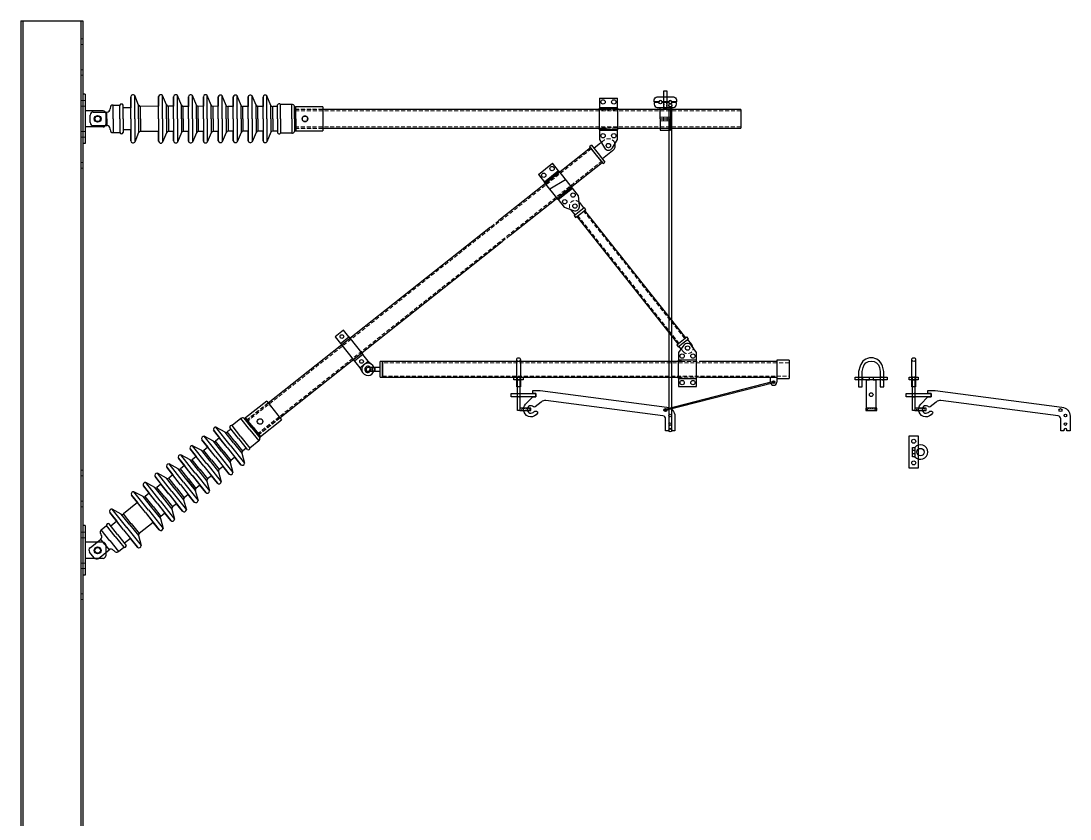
# Model space of a CAD drawing. Header units: millimetres. Extents: x 25083 to 52777, y 24772 to 45779.
# Drawn here: x 48368 to 50064, y 39413 to 40704 of the extents above; entities that cross this region are included whole.
import ezdxf

# ---------------------------------------------------------------- set-up
doc = ezdxf.new("R2010")
doc.units = ezdxf.units.MM
doc.linetypes.add('HIDDEN', pattern=[9.525, 6.35, -3.175])
doc.linetypes.add('VERDECKT', pattern=[0.25, 0.125, -0.125])

# ---------------------------------------------------------------- blocks, each defined once
blk = doc.blocks.new('zw$EFB2')
at = {"color": 1, "linetype": 'Continuous', "lineweight": 25}
for p, q in [((0, 84.2), (29.4, 84.2)), ((0, 84.2), (0, 68.7)), ((0, 68.7), (0, 68.2)), ((29.4, 68.7), (0, 68.7)), ((0, 68.2), (29.4, 68.2)), ((0, 33.1), (0, 68.2)), ((29.4, 68.7), (29.4, 84.2)), ((29.4, 68.2), (29.4, 68.7)), ((29.4, 68.2), (29.4, 33.1)), ((29.4, 33.1), (0, 33.1)), ((0, 33.1), (0, 32.6)), ((0, 32.6), (29.4, 32.6)), ((0, 32.6), (0, 17.2)), ((0, 17.2), (8.3, 3.6)), ((21.1, 3.6), (29.4, 17.2)), ((29.4, 32.6), (29.4, 33.1)), ((29.4, 17.2), (29.4, 32.6))]:
    blk.add_line(p, q, dxfattribs=at)
at = {"color": 1, "linetype": 'HIDDEN', "lineweight": 18}
for p, q in [((29.4, 68.7), (0, 68.7)), ((0, 68.2), (29.4, 68.2)), ((0, 65.4), (29.4, 65.4)), ((29.4, 35.9), (0, 35.9)), ((29.4, 33.1), (0, 33.1)), ((0, 32.6), (29.4, 32.6))]:
    blk.add_line(p, q, dxfattribs=at)
at = {"color": 1, "linetype": 'Continuous', "lineweight": 25}
for centre in [(6, 78), (23.4, 78), (6, 23.3), (23.4, 23.3), (14.7, 7.5)]:
    blk.add_circle(centre, 3.5, dxfattribs=at)
blk.add_arc((14.7, 7.5), 7.5, 211.4701, 328.5299, dxfattribs=at)
blk = doc.blocks.new('zw$4119')
at = {"color": 6, "linetype": 'Continuous', "lineweight": 25}
for p, q in [((4, 80), (0, 80)), ((0, 80), (0, 0)), ((4, 80), (4, 0)), ((33, 53), (4, 53)), ((37, 49), (37, 31)), ((33, 27), (4, 27)), ((4, 0), (0, 0))]:
    blk.add_line(p, q, dxfattribs=at)
at = {"color": 6, "linetype": 'HIDDEN', "lineweight": 18}
for p, q in [((4, 69.5), (0, 69.5)), ((0, 60.5), (4, 60.5)), ((4, 19.5), (0, 19.5)), ((0, 10.5), (4, 10.5))]:
    blk.add_line(p, q, dxfattribs=at)
at = {"color": 6, "linetype": 'Continuous', "lineweight": 25}
blk.add_circle((24, 40), 5.5, dxfattribs=at)
for centre, start, end in [((33, 49), 0, 90), ((33, 31), 270, 0)]:
    blk.add_arc(centre, 4, start, end, dxfattribs=at)
blk = doc.blocks.new('zw$232A')
at = {"color": 2, "linetype": 'Continuous', "lineweight": 25}
for p, q in [((8.7, 66.4), (0, 55)), ((0, 55), (0, 42.5)), ((29.4, 55), (20.7, 66.4)), ((29.4, 42.5), (29.4, 55)), ((29.4, 42.5), (0, 42.5)), ((0, 12.5), (0, 42.5)), ((29.4, 12.5), (29.4, 42.5)), ((0, 12.5), (29.4, 12.5)), ((0, 12.5), (0, 0)), ((0, 0), (29.4, 0)), ((29.4, 0), (29.4, 12.5))]:
    blk.add_line(p, q, dxfattribs=at)
at = {"color": 2, "linetype": 'HIDDEN', "lineweight": 18}
for p, q in [((29.4, 40.2), (0, 40.2)), ((0, 14.8), (29.4, 14.8))]:
    blk.add_line(p, q, dxfattribs=at)
at = {"color": 2, "linetype": 'Continuous', "lineweight": 25}
for centre in [(6, 49), (23.4, 49), (6, 6), (23.4, 6)]:
    blk.add_circle(centre, 3.5, dxfattribs=at)
at = {"color": 2}
blk.add_circle((14.7, 61.9), 3.5, dxfattribs=at)
at = {"color": 2, "linetype": 'Continuous', "lineweight": 25}
blk.add_arc((14.7, 61.9), 7.5, 37.3483, 142.6517, dxfattribs=at)
blk = doc.blocks.new('zw$C63D')
at = {"color": 7, "linetype": 'Continuous', "lineweight": 25}
for p, q in [((14.6, 77.9), (0, 69.1)), ((0, 69.1), (7.2, 57.3)), ((21.7, 66.1), (14.6, 77.9)), ((7.2, 57.3), (21.7, 66.1)), ((7.2, 57.3), (26, 26)), ((21.7, 66.1), (40.6, 34.8)), ((40.6, 34.8), (26, 26)), ((47.8, 23), (40.6, 34.8)), ((26, 26), (33.2, 14.2)), ((33.2, 14.2), (47.8, 23)), ((47.8, 23), (53.3, 16.5)), ((33.2, 14.2), (36.4, 6.3))]:
    blk.add_line(p, q, dxfattribs=at)
at = {"color": 7, "linetype": 'HIDDEN', "lineweight": 18}
for p, q in [((8.6, 54.9), (23.1, 63.7)), ((39.2, 37.2), (24.6, 28.4)), ((49.9, 12.6), (49.6, 13))]:
    blk.add_line(p, q, dxfattribs=at)
at = {"color": 7, "linetype": 'Continuous', "lineweight": 25, "flags": 128}
blk.add_lwpolyline([(55.2, 13), (55, 13.5), (54.2, 15.2)], dxfattribs=at)
at = {"color": 7, "linetype": 'Continuous', "lineweight": 25}
for centre in [(10.6, 67.9), (37.1, 24.1)]:
    blk.add_circle(centre, 3, dxfattribs=at)
for radius, start, end in [(10, 31.1402, 342.5424), (5, 36.8699, 323.1301)]:
    blk.add_arc((45.6, 10), radius, start, end, dxfattribs=at)
at = {"color": 7, "linetype": 'HIDDEN', "lineweight": 18}
for radius, start, end in [(5, 323.1301, 31.1402), (10, 342.5424, 17.4576)]:
    blk.add_arc((45.6, 10), radius, start, end, dxfattribs=at)
blk = doc.blocks.new('zw$C36')
at = {"color": 4}
for p, q in [((18.5, 17), (0, 17)), ((0, 17), (0, 0)), ((18.5, 17), (18.5, 0)), ((0, 0), (18.5, 0))]:
    blk.add_line(p, q, dxfattribs=at)
at = {"color": 4, "linetype": 'HIDDEN', "lineweight": 18}
for p, q in [((3, 17), (3, 0)), ((15.5, 17), (15.5, 0))]:
    blk.add_line(p, q, dxfattribs=at)
blk.add_lwpolyline([(15.5, 11.5), (18.5, 11.5), (18.5, 5.5), (15.5, 5.5)], close=True, dxfattribs=at)
blk = doc.blocks.new('zw$4A2B')
at = {"color": 1}
blk.add_blockref('zw$C36', (0, 0), dxfattribs=at)
at = {"color": 1, "xscale": -1}
blk.add_blockref('zw$C36', (37, 0), dxfattribs=at)
blk = doc.blocks.new('zw$9389')
at = {"color": 3}
blk.add_lwpolyline([(0, 0), (0, 3, -0.414214), (5, 8), (31, 8, -0.414214), (36, 3), (36, 0), (28.6, 0, 0.823055), (23.4, 0), (12.6, 0, 0.823055), (7.4, 0)], format="xyb", close=True, dxfattribs=at)
at = {"color": 3, "linetype": 'VERDECKT'}
blk.add_lwpolyline([(15.5, 8), (20.5, 8), (20.5, 0), (15.5, 0)], close=True, dxfattribs=at)
blk = doc.blocks.new('zw$85AE')
at = {"color": 1}
blk.add_blockref('zw$9389', (0, 9), dxfattribs=at)
at = {"color": 1, "xscale": -1, "rotation": 180}
blk.add_blockref('zw$9389', (0, 8), dxfattribs=at)
blk = doc.blocks.new('zw$4AEC')
at = {"color": 1}
blk.add_lwpolyline([(15.5, 64), (20.5, 64), (20.5, 34), (15.5, 34)], close=True, dxfattribs=at)
blk.add_blockref('zw$85AE', (0, 37), dxfattribs=at)
at = {"color": 1, "rotation": 90}
blk.add_blockref('zw$4A2B', (26.5, 0), dxfattribs=at)
blk = doc.blocks.new('zw$41B8')
at = {"color": 3}
for points in [[(0, 54), (4, 54), (4, 50), (0, 50)], [(0, 50), (4, 50), (4, 0), (0, 0)]]:
    blk.add_lwpolyline(points, close=True, dxfattribs=at)
blk = doc.blocks.new('zw$8A2C')
at = {"color": 3, "linetype": 'VERDECKT'}
for points in [[(0, 28), (4, 28), (4, 22), (0, 22)], [(7, 4), (19, 4), (19, 0), (7, 0)]]:
    blk.add_lwpolyline(points, close=True, dxfattribs=at)
at = {"color": 3}
blk.add_lwpolyline([(4, 0), (22, 0), (22, 4), (4, 4)], close=True, dxfattribs=at)
at = {"color": 1}
blk.add_blockref('zw$41B8', (0, 0), dxfattribs=at)
blk = doc.blocks.new('zw$2E98')
at = {"color": 3}
blk.add_lwpolyline([(0, 0), (18, 0), (18, 4), (0, 4)], close=True, dxfattribs=at)
at = {"color": 3, "linetype": 'VERDECKT'}
blk.add_lwpolyline([(3, 4), (15, 4), (15, 0), (3, 0)], close=True, dxfattribs=at)
blk = doc.blocks.new('zw$B535')
at = {"color": 3}
blk.add_lwpolyline([(12, 50), (16.5, 50), (16.5, 0), (1.5, 0), (1.5, 50), (6, 50), (6, 54), (12, 54)], close=True, dxfattribs=at)
blk.add_circle((9, 25.8), 3, dxfattribs=at)
at = {"color": 1}
blk.add_blockref('zw$2E98', (0, 0), dxfattribs=at)
blk = doc.blocks.new('zw$DE58')
at = {"color": 1}
blk.add_lwpolyline([(6, 44), (6, 0), (0, 0), (0, 44)], dxfattribs=at)
blk.add_circle((3, 44), 3, dxfattribs=at)
blk = doc.blocks.new('zw$7557')
at = {"color": 1}
blk.add_lwpolyline([(235, 0), (229.9, 0), (229.9, 19.3, 0.376889), (225.5, 24.3), (36.1, 48.9, 0.204238), (28.6, 46.7), (19, 39, -0.377562), (16.3, 39.1, 0.686538), (6, 34.3, 0.686538), (16.9, 31), (16.9, 31, -0.22998), (18.4, 31.7), (20.8, 31.7, -0.575704), (22.6, 28.8, -1.133249), (3.4, 43.1), (15.1, 55.2), (20.1, 55.2), (20.1, 60.2), (15.1, 60.2), (15.1, 65.2), (25.7, 65.2, -0.032285), (27, 65.2), (231.8, 38.6, -0.376889), (244.9, 23.7), (244.9, 0), (239.8, 0, 1.5)], format="xyb", close=True, dxfattribs=at)
for centre, radius in [((229.5, 33.6), 2.5), ((237.4, 25), 2.1), ((237.4, 11), 2.1)]:
    blk.add_circle(centre, radius, dxfattribs=at)
blk = doc.blocks.new('zw$A3AD')
at = {"color": 2}
blk.add_lwpolyline([(0, 60.2), (40, 60.2), (40, 55.2), (0, 55.2)], close=True, dxfattribs=at)
at = {"color": 1}
blk.add_blockref('zw$7557', (19.9, 0), dxfattribs=at)
blk = doc.blocks.new('zw$F643')
at = {"color": 4}
blk.add_lwpolyline([(4.5, 86.7), (19.5, 86.7), (19.5, 82.7), (4.5, 82.7)], close=True, dxfattribs=at)
at = {"color": 4, "linetype": 'VERDECKT'}
blk.add_lwpolyline([(15.1, 86.7), (8.9, 86.7), (8.9, 82.7), (15.1, 82.7)], close=True, dxfattribs=at)
at = {"color": 1}
for name, p in [('zw$DE58', (9, 71.3)), ('zw$8A2C', (10, 32.7)), ('zw$A3AD', (0, 0))]:
    blk.add_blockref(name, p, dxfattribs=at)
blk = doc.blocks.new('zw$BA3A')
at = {"color": 4, "linetype": 'Continuous', "lineweight": 25}
for p, q in [((16.1, 244.2), (15.8, 244.5)), ((16.1, 244.2), (22.9, 235.6)), ((1.7, 233.3), (1.9, 233)), ((1.9, 233), (8.8, 224.4)), ((7.6, 223.5), (15.8, 230)), ((7.6, 223.5), (10.1, 220.4)), ((10.1, 220.4), (18.3, 226.9)), ((12, 221.9), (175.4, 15.8)), ((15.8, 230), (24.1, 236.5)), ((18.3, 226.9), (26.5, 233.4)), ((26.5, 233.4), (24.1, 236.5)), ((188, 25.7), (24.6, 231.9)), ((173.5, 14.2), (181.7, 20.8)), ((176, 11.1), (184.2, 17.6)), ((181.7, 20.8), (189.9, 27.3)), ((184.2, 17.6), (192.4, 24.1)), ((192.4, 24.1), (189.9, 27.3)), ((198.1, 14.6), (191.2, 23.2)), ((173.5, 14.2), (176, 11.1)), ((181.2, 6.9), (177.1, 12))]:
    blk.add_line(p, q, dxfattribs=at)
at = {"color": 4, "linetype": 'HIDDEN', "lineweight": 18}
for p, q in [((13.6, 223.2), (177, 17)), ((186.4, 24.5), (23, 230.6)), ((184, 3.4), (181.2, 6.9))]:
    blk.add_line(p, q, dxfattribs=at)
at = {"color": 4, "linetype": 'Continuous', "lineweight": 25}
for centre in [(9, 238.6), (191, 9)]:
    blk.add_circle(centre, 3.5, dxfattribs=at)
at = {"color": 4, "linetype": 'HIDDEN', "lineweight": 18}
for centre, start, end in [((9, 238.6), 40.4898, 216.3154), ((191, 9), 218.4026, 11.0534)]:
    blk.add_arc(centre, 9, start, end, dxfattribs=at)
at = {"color": 4, "linetype": 'Continuous', "lineweight": 25}
blk.add_arc((191, 9), 9, 11.0534, 38.4026, dxfattribs=at)
blk = doc.blocks.new('zw$4079')
at = {"color": 7}
blk.add_lwpolyline([(0, 528), (0, 5), (5, 5), (5, 528)], dxfattribs=at)
for centre in [(2.5, 528), (2.5, 2.5)]:
    blk.add_circle(centre, 2.5, dxfattribs=at)
blk = doc.blocks.new('zw$1B85')
at = {"color": 1}
blk.add_lwpolyline([(0, 5), (0, 13), (10, 13), (10, 5)], dxfattribs=at)
blk.add_circle((5, 5), 2, dxfattribs=at)
blk.add_arc((5, 5), 5, 180, 0, dxfattribs=at)
blk = doc.blocks.new('zw$7D8D')
at = {"color": 6, "linetype": 'Continuous', "lineweight": 25}
for p, q in [((26.6, 38.5), (22.6, 38.5)), ((22.6, 25.7), (22.6, 38.5)), ((509.9, 38.5), (26.6, 38.5)), ((26.6, 38.5), (26.6, 13)), ((26.6, 25.7), (26.6, 38.5)), ((664.1, 38.5), (539.3, 38.5)), ((684.1, 40.8), (664.1, 40.8)), ((664.1, 40.8), (664.1, 10.8)), ((684.1, 40.8), (684.1, 10.8)), ((10, 28.7), (3, 28.7)), ((3, 22.7), (10, 22.7)), ((22.6, 28.7), (10, 28.7)), ((10, 28.7), (10, 22.7)), ((10, 22.7), (22.6, 22.7)), ((22.6, 13), (22.6, 25.7)), ((26.6, 13), (26.6, 25.7)), ((22.6, 13), (26.6, 13)), ((26.6, 13), (509.9, 13)), ((539.3, 13), (664.1, 13)), ((664.1, 10.8), (684.1, 10.8))]:
    blk.add_line(p, q, dxfattribs=at)
at = {"color": 6, "linetype": 'HIDDEN', "lineweight": 18}
for p, q in [((664.1, 36.5), (26.6, 36.5)), ((509.9, 38.5), (539.3, 38.5)), ((684.1, 36.5), (664.1, 36.5)), ((10, 22.7), (10, 28.7)), ((10, 25.7), (10, 28.7)), ((10, 22.7), (10, 25.7)), ((14.6, 25.7), (14.6, 28.7)), ((14.6, 22.7), (14.6, 25.7)), ((26.6, 15), (664.1, 15)), ((539.3, 13), (509.9, 13)), ((664.1, 15), (684.1, 15))]:
    blk.add_line(p, q, dxfattribs=at)
at = {"color": 6, "linetype": 'Continuous', "lineweight": 25}
blk.add_arc((3, 25.7), 3, 90, 270, dxfattribs=at)
at = {"color": 6, "linetype": 'HIDDEN', "lineweight": 18}
blk.add_arc((3, 25.7), 3, 270, 90, dxfattribs=at)
at = {"color": 1}
blk.add_blockref('zw$1B85', (654.1, 0), dxfattribs=at)
blk = doc.blocks.new('zw$A0')
at = {"color": 3}
for points in [[(0, 19.2), (4, 19.2), (4, 4.2), (0, 4.2)], [(0, 14.7), (4, 14.7), (4, 8.7), (0, 8.7)]]:
    blk.add_lwpolyline(points, close=True, dxfattribs=at)
blk.add_circle((13, 11.7), 6, dxfattribs=at)
blk.add_arc((13, 11.7), 11.7, 219.8056, 140.1944, dxfattribs=at)
blk = doc.blocks.new('zw$5A47')
at = {"color": 4}
for points in [[(0, 15), (52, 15), (52, 0), (0, 0)], [(23, 9.5), (29, 9.5), (29, 5.5), (23, 5.5)]]:
    blk.add_lwpolyline(points, close=True, dxfattribs=at)
for centre in [(8.5, 7.5), (43.5, 7.5)]:
    blk.add_circle(centre, 3.25, dxfattribs=at)
blk = doc.blocks.new('zw$88AC')
at = {"color": 1, "rotation": 90}
blk.add_blockref('zw$5A47', (15, 0), dxfattribs=at)
at = {"color": 1}
blk.add_blockref('zw$A0', (5.5, 14.3), dxfattribs=at)
blk = doc.blocks.new('zw$9DC3')
at = {"color": 7}
for p, q in [((175.9, 47.1), (0.8, 2)), ((176.4, 45.2), (1.3, 0.1))]:
    blk.add_line(p, q, dxfattribs=at)
for centre, radius in [((176.1, 46.1), 1), ((1, 1), 1.03)]:
    blk.add_circle(centre, radius, dxfattribs=at)
blk = doc.blocks.new('zw$D7EA')
at = {"color": 3, "linetype": 'Continuous', "lineweight": 25}
for p, q in [((65.5, 75), (65.5, 56.8)), ((65.5, 39.1), (65.5, 75)), ((78.3, 61.4), (71.9, 76.8)), ((71.9, 39.1), (71.9, 76.8)), ((110.6, 75.2), (110.5, 59.5)), ((110.6, 39.1), (110.6, 75.2)), ((123.4, 61.7), (116.9, 77.1)), ((116.9, 39.1), (116.9, 77.1)), ((134.7, 75), (134.6, 59.7)), ((134.7, 39.1), (134.7, 75)), ((147.5, 61.4), (141, 76.8)), ((141, 39.1), (141, 76.8)), ((158.8, 75), (158.7, 59.4)), ((158.8, 39.1), (158.8, 75)), ((171.6, 61.5), (165.1, 76.9)), ((165.1, 39.1), (165.1, 76.9)), ((182.9, 75), (182.9, 59.5)), ((182.9, 39.1), (182.9, 75)), ((195.7, 61.5), (189.3, 76.9)), ((189.3, 39.1), (189.3, 76.9)), ((207.1, 74.6), (207, 59.5)), ((207.1, 39.1), (207.1, 74.6)), ((219.9, 61), (213.4, 76.4)), ((213.4, 39.1), (213.4, 76.4)), ((231.2, 74.6), (231.1, 59)), ((231.2, 39.1), (231.2, 74.6)), ((244, 61), (237.5, 76.4)), ((237.5, 39.1), (237.5, 76.4)), ((255.3, 74.6), (255.3, 59)), ((255.3, 39.1), (255.3, 74.6)), ((268.1, 61.1), (261.7, 76.5)), ((261.7, 39.1), (261.7, 76.5)), ((279.4, 74.9), (279.4, 59)), ((279.4, 39.1), (279.4, 74.9)), ((279.5, 74.6), (279.4, 59.1)), ((279.4, 39.2), (279.4, 74.5)), ((279.5, 39.1), (279.5, 74.6)), ((292.2, 61), (285.7, 76.4)), ((285.7, 39.2), (285.7, 76.4)), ((32.1, 56.5), (32.1, 55.2)), ((37.1, 39.1), (37.1, 61.5)), ((37.1, 61.5), (48.1, 61.5)), ((48.1, 61.5), (48.1, 61.5)), ((48.1, 39.1), (48.1, 61.5)), ((48.1, 39.1), (48.1, 61.5)), ((53.1, 39.1), (53.1, 61.5)), ((65.5, 56.8), (53.1, 56.8)), ((65.5, 39.1), (65.5, 56.8)), ((78.3, 39.1), (78.3, 61.4)), ((110.5, 59.5), (81.3, 59.4)), ((81.3, 39.1), (81.3, 59.4)), ((110.5, 39.1), (110.5, 59.5)), ((123.4, 39.1), (123.4, 61.7)), ((134.6, 59.7), (126.3, 59.6)), ((126.3, 39.1), (126.3, 59.6)), ((134.6, 39.1), (134.6, 59.7)), ((147.5, 39.1), (147.5, 61.4)), ((158.7, 59.4), (150.4, 59.4)), ((150.4, 39.1), (150.4, 59.4)), ((158.7, 39.1), (158.7, 59.4)), ((171.6, 39.1), (171.6, 61.5)), ((182.9, 59.5), (174.6, 59.4)), ((174.6, 39.1), (174.6, 59.4)), ((182.9, 39.1), (182.9, 59.5)), ((195.8, 61.6), (195.7, 61.5)), ((195.7, 39.1), (195.7, 61.5)), ((195.8, 39.1), (195.8, 61.6)), ((207, 59.5), (198.7, 59.4)), ((198.7, 39.1), (198.7, 59.4)), ((207, 39.1), (207, 59.5)), ((219.9, 39.1), (219.9, 61)), ((231.1, 59), (222.8, 58.9)), ((222.8, 39.1), (222.8, 58.9)), ((231.1, 39.1), (231.1, 59)), ((244, 39.1), (244, 61)), ((255.3, 59), (247, 58.9)), ((247, 39.1), (247, 58.9)), ((255.3, 39.1), (255.3, 59)), ((268.1, 39.1), (268.1, 61.1)), ((279.4, 59.1), (271.1, 59)), ((271.1, 39.1), (271.1, 59)), ((279.4, 39.1), (279.4, 59.1)), ((279.4, 39.1), (279.4, 59)), ((279.4, 39.2), (279.4, 58.9)), ((279.4, 58.9), (279.4, 58.9)), ((292.2, 39.2), (292.2, 61)), ((302.8, 58.9), (295.2, 58.9)), ((295.2, 39.2), (295.2, 58.9)), ((302.8, 39.2), (302.8, 61.9)), ((326, 62.4), (307.7, 62.4)), ((307.7, 39.2), (307.7, 62.4)), ((326, 39.2), (326, 62.4)), ((330.4, 39.2), (330.4, 59.8)), ((376.1, 58.5), (332.6, 58.5)), ((332.6, 39.2), (332.6, 58.5)), ((376.1, 58.5), (376.1, 19.9)), ((0, 33.2), (0, 45.2)), ((5, 50.2), (27.1, 50.2)), ((27.1, 39.2), (27.1, 50.2)), ((27.1, 39.2), (27.1, 50.2)), ((27.1, 50), (27.1, 50)), ((27.1, 39.2), (27.1, 28.2)), ((27.1, 39.2), (27.1, 28.2)), ((37.1, 39.3), (37.1, 16.9)), ((48.1, 39.3), (48.1, 16.9)), ((48.1, 39.3), (48.1, 16.9)), ((53.1, 39.3), (53.1, 16.9)), ((65.5, 39.3), (65.5, 3.4)), ((65.5, 39.3), (65.5, 21.5)), ((71.9, 39.3), (71.9, 1.5)), ((78.3, 39.3), (78.3, 16.9)), ((81.3, 39.3), (81.3, 19)), ((110.5, 39.3), (110.5, 18.8)), ((110.6, 39.3), (110.6, 3.1)), ((116.9, 39.3), (116.9, 1.3)), ((123.4, 39.3), (123.4, 16.6)), ((126.3, 39.3), (126.3, 18.7)), ((134.6, 39.3), (134.6, 18.7)), ((134.7, 39.3), (134.7, 3.4)), ((141, 39.3), (141, 1.5)), ((147.5, 39.3), (147.5, 16.9)), ((150.4, 39.3), (150.4, 19)), ((158.7, 39.3), (158.7, 19)), ((158.8, 39.3), (158.8, 3.3)), ((165.1, 39.3), (165.1, 1.5)), ((171.6, 39.3), (171.6, 16.8)), ((174.6, 39.3), (174.6, 18.9)), ((182.9, 39.3), (182.9, 3.3)), ((182.9, 39.3), (182.9, 18.9)), ((189.3, 39.3), (189.3, 1.5)), ((195.7, 39.3), (195.7, 16.8)), ((195.8, 39.3), (195.8, 16.8)), ((198.7, 39.3), (198.7, 18.9)), ((207, 39.3), (207, 18.9)), ((207.1, 39.3), (207.1, 3.8)), ((213.4, 39.3), (213.4, 2)), ((219.9, 39.3), (219.9, 17.3)), ((222.8, 39.3), (222.8, 19.4)), ((231.1, 39.3), (231.1, 19.4)), ((231.2, 39.3), (231.2, 3.8)), ((237.5, 39.3), (237.5, 2)), ((244, 39.3), (244, 17.3)), ((247, 39.3), (247, 19.4)), ((255.3, 39.3), (255.3, 3.7)), ((255.3, 39.3), (255.3, 19.4)), ((261.7, 39.3), (261.7, 1.9)), ((268.1, 39.3), (268.1, 17.3)), ((271.1, 39.3), (271.1, 19.3)), ((279.4, 39.3), (279.4, 3.4)), ((279.4, 39.3), (279.4, 19.3)), ((279.4, 39.3), (279.4, 19.3)), ((279.4, 39.2), (279.4, 3.8)), ((279.4, 39.2), (279.4, 19.4)), ((279.5, 39.3), (279.5, 3.7)), ((285.7, 39.2), (285.7, 2)), ((292.2, 39.2), (292.2, 17.4)), ((295.2, 39.2), (295.2, 19.5)), ((302.8, 39.2), (302.8, 16.5)), ((307.7, 39.2), (307.7, 15.9)), ((326, 39.2), (326, 16)), ((330.4, 39.2), (330.4, 18.6)), ((332.6, 19.9), (332.6, 39.2)), ((332.6, 39.2), (332.6, 19.9)), ((5, 28.2), (27.1, 28.2)), ((27.1, 28.4), (27.1, 28.4)), ((27.1, 28.2), (27.1, 28.2)), ((32.1, 21.9), (32.1, 23.2)), ((65.5, 21.5), (53.1, 21.5)), ((65.5, 3.4), (65.5, 21.5)), ((110.5, 18.8), (81.3, 19)), ((110.6, 3.1), (110.5, 18.8)), ((134.6, 18.7), (126.3, 18.7)), ((134.7, 3.4), (134.6, 18.7)), ((158.7, 19), (150.4, 19)), ((158.8, 3.3), (158.7, 19)), ((182.9, 18.9), (174.6, 18.9)), ((182.9, 3.3), (182.9, 18.9)), ((207, 18.9), (198.7, 18.9)), ((207.1, 3.8), (207, 18.9)), ((219.9, 17.3), (213.4, 2)), ((231.1, 19.4), (222.8, 19.4)), ((231.2, 3.8), (231.1, 19.4)), ((244, 17.3), (237.5, 2)), ((255.3, 19.4), (247, 19.4)), ((255.3, 3.7), (255.3, 19.4)), ((268.1, 17.3), (261.7, 1.9)), ((279.4, 19.3), (271.1, 19.3)), ((279.4, 19.4), (279.4, 3.8)), ((279.4, 19.4), (279.4, 19.4)), ((279.4, 3.4), (279.4, 19.3)), ((279.5, 3.7), (279.4, 19.3)), ((292.2, 17.4), (285.7, 2)), ((302.8, 19.5), (295.2, 19.5)), ((332.6, 19.9), (376.1, 19.9)), ((37.1, 16.9), (48.1, 16.9)), ((48.1, 16.9), (48.1, 16.9)), ((78.3, 16.9), (71.9, 1.5)), ((123.4, 16.6), (116.9, 1.3)), ((147.5, 16.9), (141, 1.5)), ((171.6, 16.8), (165.1, 1.5)), ((195.7, 16.8), (189.3, 1.5)), ((195.8, 16.8), (195.7, 16.8)), ((326, 16), (307.7, 15.9))]:
    blk.add_line(p, q, dxfattribs=at)
at = {"color": 3, "linetype": 'HIDDEN', "lineweight": 18}
for p, q in [((279.4, 58.9), (279.4, 74.5)), ((332.6, 58.5), (332.6, 19.9))]:
    blk.add_line(p, q, dxfattribs=at)
blk.add_lwpolyline([(331.1, 54.7), (376.1, 54.7), (376.1, 23.7), (331.1, 23.7)], close=True, dxfattribs=at)
at = {"color": 3, "linetype": 'Continuous', "lineweight": 25}
for centre in [(12, 39.2), (347.2, 39.2)]:
    blk.add_circle(centre, 4.5, dxfattribs=at)
for centre, radius, start, end in [((69.1, 74.5), 3.62, 40.5064, 172.1352), ((114.1, 74.7), 3.62, 40.5064, 172.1352), ((138.2, 74.5), 3.62, 40.5064, 172.1352), ((162.4, 74.5), 3.62, 40.5064, 172.1352), ((186.5, 74.5), 3.62, 40.5064, 172.1352), ((210.6, 74.1), 3.62, 40.5064, 172.1352), ((234.8, 74.1), 3.62, 40.5064, 172.1352), ((258.9, 74.1), 3.62, 40.5064, 172.1352), ((283, 74), 3.62, 40.5064, 172.1352), ((27.1, 55.2), 5, 270, 359.8482), ((37.1, 56.5), 5, 90, 179.8482), ((50.6, 60.5), 2.7, 22.117, 157.5798), ((81.3, 62.4), 3.09, 198.9511, 270.3557), ((126.3, 62.7), 3.09, 198.9511, 270.3557), ((150.4, 62.4), 3.09, 198.9511, 270.3557), ((174.5, 62.5), 3.09, 198.9511, 270.3557), ((198.7, 62.5), 3.09, 198.1102, 269.5148), ((222.8, 62), 3.09, 198.9511, 270.3557), ((246.9, 62), 3.09, 198.9511, 270.3557), ((271.1, 62.1), 3.09, 198.9511, 270.3557), ((295.1, 62), 3.09, 198.9511, 270.3557), ((305.4, 60.8), 2.78, 35.6052, 157.5564), ((325.9, 57.2), 5.15, 29.7055, 89.6694), ((332.6, 61.1), 2.57, 209.7055, 269.8251), ((5, 45.2), 5, 90, 180), ((5, 33.2), 5, 180, 270), ((27.1, 23.2), 5, 0.1518, 90), ((37.1, 21.9), 5, 180.1518, 270), ((81.3, 15.9), 3.09, 89.6443, 161.0489), ((126.3, 15.6), 3.09, 89.6443, 161.0489), ((150.4, 15.9), 3.09, 89.6443, 161.0489), ((174.5, 15.8), 3.09, 89.6443, 161.0489), ((198.7, 15.8), 3.09, 90.4852, 161.8898), ((222.8, 16.3), 3.09, 89.6443, 161.0489), ((246.9, 16.3), 3.09, 89.6443, 161.0489), ((271.1, 16.3), 3.09, 89.6443, 161.0489), ((295.1, 16.4), 3.09, 89.6443, 161.0489), ((325.9, 21.1), 5.15, 270.3306, 330.2945), ((332.6, 17.3), 2.57, 90.1749, 150.2945), ((50.6, 17.9), 2.7, 202.4202, 337.883), ((69.1, 3.9), 3.62, 187.8648, 319.4936), ((114.1, 3.6), 3.62, 187.8648, 319.4936), ((138.2, 3.9), 3.62, 187.8648, 319.4936), ((162.4, 3.8), 3.62, 187.8648, 319.4936), ((186.5, 3.8), 3.62, 187.8648, 319.4936), ((210.6, 4.3), 3.62, 187.8648, 319.4936), ((234.8, 4.3), 3.62, 187.8648, 319.4936), ((258.9, 4.2), 3.62, 187.8648, 319.4936), ((283, 4.3), 3.62, 187.8648, 319.4936), ((305.4, 17.5), 2.78, 202.4436, 324.3948)]:
    blk.add_arc(centre, radius, start, end, dxfattribs=at)
blk = doc.blocks.new('zw$7F05')
at = {"color": 3, "linetype": 'HIDDEN', "lineweight": 18}
for p, q in [((812.5, 663.4), (256.1, 222.5)), ((833.4, 677.4), (827.5, 672.7)), ((272.3, 202.1), (828.7, 643)), ((662.9, 547.3), (649.6, 536.8)), ((668.2, 513.3), (681.5, 523.8)), ((290.2, 252), (254.9, 224.1)), ((254.9, 224.1), (273.5, 200.6)), ((273.5, 200.6), (308.8, 228.5))]:
    blk.add_line(p, q, dxfattribs=at)
at = {"color": 3, "linetype": 'Continuous', "lineweight": 25}
for p, q in [((811.3, 665), (662.9, 547.3)), ((812.9, 669.4), (809.8, 666.9)), ((809.8, 666.9), (820.6, 653.2)), ((811.3, 665), (820.6, 653.2)), ((812.9, 669.4), (823.8, 655.7)), ((827.5, 672.7), (816.9, 664.3)), ((820.6, 653.2), (831.5, 639.5)), ((820.6, 653.2), (829.9, 641.5)), ((823.8, 655.7), (834.6, 642)), ((847, 660.1), (830.6, 647.1)), ((681.5, 523.8), (829.9, 641.5)), ((831.5, 639.5), (834.6, 642)), ((649.6, 536.8), (290.2, 252)), ((308.8, 228.5), (668.2, 513.3))]:
    blk.add_line(p, q, dxfattribs=at)
blk.add_circle((840.2, 668.8), 3.5, dxfattribs=at)
at = {"color": 3, "linetype": 'HIDDEN', "lineweight": 18}
blk.add_arc((840.2, 668.8), 11, 22.8047, 128.4009, dxfattribs=at)
at = {"color": 3, "linetype": 'Continuous', "lineweight": 25}
blk.add_arc((840.2, 668.8), 11, 308.4009, 22.8047, dxfattribs=at)
at = {"color": 1, "rotation": 38.41810179090989}
blk.add_blockref('zw$D7EA', (29.2, -24.1), dxfattribs=at)
blk = doc.blocks.new('zw$56CA')
at = {"color": 1}
blk.add_blockref('zw$D7EA', (0, 0), dxfattribs=at)
blk = doc.blocks.new('zw$460E')
at = {"color": 3, "linetype": 'HIDDEN', "lineweight": 18}
for p, q in [((376.1, 54.2), (331.1, 54.2)), ((331.1, 24.2), (331.1, 54.2)), ((1052.1, 52.1), (331.1, 52.2)), ((851.6, 54.1), (834.6, 54.1)), ((331.1, 26.2), (1052.1, 26.1)), ((331.1, 24.2), (376.1, 24.2)), ((834.6, 24.1), (851.6, 24.1))]:
    blk.add_line(p, q, dxfattribs=at)
at = {"color": 3, "linetype": 'Continuous', "lineweight": 25}
for p, q in [((834.6, 54.1), (376.1, 54.2)), ((1052.1, 54.1), (851.6, 54.1)), ((1052.1, 54.1), (1052.1, 39.1)), ((1052.1, 39.1), (1052.1, 24.1)), ((376.1, 24.2), (834.6, 24.1)), ((851.6, 24.1), (1052.1, 24.1))]:
    blk.add_line(p, q, dxfattribs=at)
blk.add_open_spline([(351.7, 39.2), (351.6, 38.7), (351.5, 37.7), (350.8, 36.4), (349.7, 35.3), (348.3, 34.7), (346.7, 34.6), (345.3, 35), (344, 35.9), (343.1, 37.1), (342.6, 38.6), (342.7, 40.1), (343.2, 41.5), (344.2, 42.7), (345.5, 43.5), (347, 43.8), (348.5, 43.6), (349.9, 42.9), (351, 41.8), (351.6, 40.5), (351.7, 39.6), (351.7, 39.2)], degree=3, knots=[0, 0, 0, 0, 0.052711, 0.10539, 0.158923, 0.213124, 0.266365, 0.318505, 0.371122, 0.425033, 0.479073, 0.531899, 0.58407, 0.637075, 0.691192, 0.744974, 0.797422, 0.849648, 0.903072, 0.95728, 1, 1, 1, 1], dxfattribs=at)
at = {"color": 1}
blk.add_blockref('zw$56CA', (0, 0), dxfattribs=at)

msp = doc.modelspace()

# ---------------------------------------------------------------- linework, layer by layer
at = {"color": 7, "linetype": 'Continuous', "lineweight": 25}
for p, q in [((48367.913, 40703.711), (48367.913, 38518.238)), ((48367.913, 40703.711), (48370.913, 40703.711)), ((48370.913, 40703.711), (48464.913, 40703.711)), ((48370.913, 40703.711), (48370.913, 38518.238)), ((48464.913, 40703.711), (48464.913, 38518.238)), ((48464.913, 40703.711), (48467.913, 40703.711)), ((48467.913, 40703.711), (48467.913, 38518.238))]:
    msp.add_line(p, q, dxfattribs=at)
at = {"color": 7, "linetype": 'HIDDEN', "lineweight": 18}
for p, q in [((48467.913, 40674.911), (48464.913, 40674.911)), ((48464.913, 40665.911), (48467.913, 40665.911)), ((48467.913, 40624.911), (48464.913, 40624.911)), ((48464.913, 40615.911), (48467.913, 40615.911)), ((48467.913, 40574.911), (48464.913, 40574.911)), ((48464.913, 40565.911), (48467.913, 40565.911)), ((48467.913, 40524.911), (48464.913, 40524.911)), ((48464.913, 40515.911), (48467.913, 40515.911)), ((48467.913, 40474.911), (48464.913, 40474.911)), ((48464.913, 40465.911), (48467.913, 40465.911)), ((48467.913, 39977.06), (48464.913, 39977.06)), ((48464.913, 39968.06), (48467.913, 39968.06)), ((48467.913, 39927.06), (48464.913, 39927.06)), ((48464.913, 39918.06), (48467.913, 39918.06)), ((48467.913, 39877.06), (48464.913, 39877.06)), ((48464.913, 39868.06), (48467.913, 39868.06)), ((48467.913, 39827.06), (48464.913, 39827.06)), ((48464.913, 39818.06), (48467.913, 39818.06)), ((48467.913, 39777.06), (48464.913, 39777.06)), ((48464.913, 39768.06), (48467.913, 39768.06))]:
    msp.add_line(p, q, dxfattribs=at)
at = {"color": 1}
msp.add_line((49223.35, 40432.05), (49248.514, 40447.253), dxfattribs=at)
msp.add_lwpolyline([(49722.387, 40112.071), (49728.387, 40112.071), (49728.387, 40137.071), (49729.69, 40143.116, -0.80739321), (49756.084, 40143.116), (49757.387, 40137.071), (49757.387, 40112.071), (49763.387, 40112.071), (49763.387, 40137.071), (49760.945, 40145.502, 0.75142225), (49724.829, 40145.502), (49722.387, 40137.071)], format="xyb", close=True, dxfattribs=at)
at = {"color": 4}
for points in [[(49716.887, 40127.521), (49768.887, 40127.521), (49768.887, 40123.521), (49716.887, 40123.521)], [(49804.034, 40127.521), (49819.034, 40127.521), (49819.034, 40123.521), (49804.034, 40123.521)]]:
    msp.add_lwpolyline(points, close=True, dxfattribs=at)
at = {"color": 4, "linetype": 'VERDECKT'}
for points in [[(49722.287, 40127.521), (49728.487, 40127.521), (49728.487, 40123.521), (49722.287, 40123.521)], [(49763.487, 40127.521), (49757.287, 40127.521), (49757.287, 40123.521), (49763.487, 40123.521)], [(49814.634, 40127.521), (49808.434, 40127.521), (49808.434, 40123.521), (49814.634, 40123.521)]]:
    msp.add_lwpolyline(points, close=True, dxfattribs=at)
at = {"color": 6}
msp.add_circle((49417.913, 40572.411), 2.5, dxfattribs=at)

# ---------------------------------------------------------------- block references
at = {"color": 1}
for name, p in [('zw$4119', (48467.914, 40505.412)), ('zw$460E', (48479.913, 40506.23)), ('zw$EFB2', (49303.214, 40494.761)), ('zw$4AEC', (49391.913, 40526.911)), ('zw$4079', (49415.413, 40039.275)), ('zw$7F05', (48477.699, 39833.509)), ('zw$BA3A', (49254.798, 40165.671)), ('zw$232A', (49431.123, 40112.771)), ('zw$7D8D', (48925.982, 40114.521)), ('zw$F643', (49160.618, 40040.775)), ('zw$DE58', (49808.534, 40112.071)), ('zw$9DC3', (49408.949, 40073.387)), ('zw$B535', (49733.887, 40073.521)), ('zw$8A2C', (49809.534, 40073.521)), ('zw$A3AD', (49799.534, 40040.775)), ('zw$88AC', (49804.034, 39980.511)), ('zw$4119', (48467.913, 39807.56))]:
    msp.add_blockref(name, p, dxfattribs=at)
for name, p, rotation in [('zw$EFB2', (49256.937, 40389.298), 38.40261351411242), ('zw$C63D', (48884.966, 40124.582), 7.260650284917491)]:
    msp.add_blockref(name, p, dxfattribs=dict(at, rotation=rotation))

doc.saveas('drawing.dxf')
